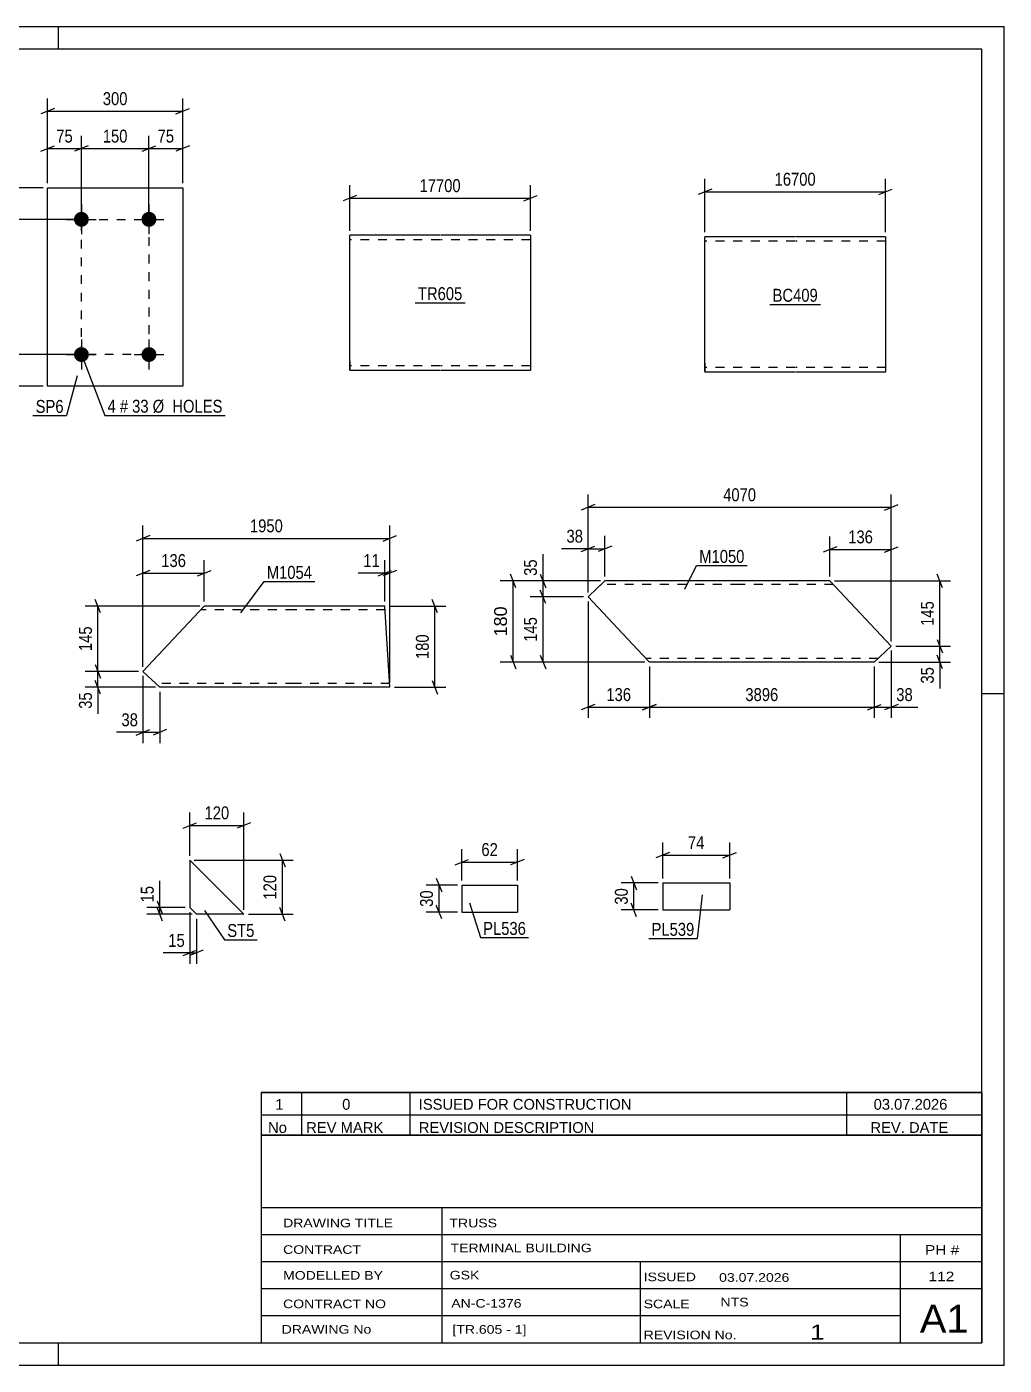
# Model space of a CAD drawing. Header units: millimetres. Extents: x 0 to 420, y 0 to 297.
# Drawn here: x 203 to 420, y 0 to 297 of the extents above; entities that cross this region are included whole.
import ezdxf

# ---------------------------------------------------------------- set-up
doc = ezdxf.new("R2010")
doc.units = ezdxf.units.MM
doc.linetypes.add('DXK_LINE_DOT2', pattern=[3.9198, 1.9599, -1.9599])
doc.styles.add('Arial', font='ARIAL.TTF', dxfattribs={"height": 0.2})
doc.styles.add('Arial Narrow', font='ARIALN.TTF', dxfattribs={"height": 0.2})

# ---------------------------------------------------------------- blocks, each defined once
blk = doc.blocks.new('Unknown-761554479-1135')
at = {"color": 5, "linetype": 'Continuous'}
for p, q in [((420, 297), (0, 297)), ((210, 292), (210, 297)), ((420, 0), (420, 297)), ((415, 292), (5, 292)), ((415, 5), (415, 292)), ((420, 149), (415, 149)), ((5, 5), (415, 5)), ((210, 0), (210, 5)), ((0, 0), (420, 0))]:
    blk.add_line(p, q, dxfattribs=at)
blk = doc.blocks.new('Unknown-761554479-10939')
at = {"color": 7, "linetype": 'Continuous'}
for p, q in [((255, 51.05), (255, 5)), ((255, 51.05), (415, 51.05)), ((415, 51), (415, 5)), ((255, 35), (415, 35)), ((295.14, 35), (295.14, 5)), ((255, 29), (415, 29)), ((397, 5.05), (397, 29.05)), ((255, 23), (415, 23)), ((339.14, 23), (339.14, 5)), ((255, 17), (415, 17)), ((255, 11), (397, 11)), ((255, 5), (415, 5))]:
    blk.add_line(p, q, dxfattribs=at)
at = {"color": 7, "style": 'Arial Narrow'}
for s, height, width, p in [('DRAWING TITLE', 1.9089, 1.425378, (259.88, 30.61)), ('TRUSS ', 1.909, 1.425378, (296.81, 30.59)), ('TERMINAL BUILDING', 1.9089, 1.425378, (297.06, 25.07)), ('CONTRACT', 1.909, 1.425378, (259.88, 24.71)), ('MODELLED BY', 1.9089, 1.425378, (259.88, 18.98)), ('GSK', 1.909, 1.425378, (296.88, 19.04)), ('ISSUED', 1.909, 1.425378, (339.94, 18.64)), ('03.07.2026', 1.909, 1.425378, (356.69, 18.52)), ('CONTRACT NO', 1.9089, 1.425378, (259.88, 12.66)), ('AN-C-1376', 1.909, 1.425378, (297.23, 12.78)), ('SCALE', 1.909, 1.425378, (339.94, 12.65)), ('A1', 6.204, 1.25, (401.24, 7.2)), ('DRAWING No', 1.909, 1.425378, (259.56, 7)), ('[TR.605 - 1]', 1.9089, 1.425378, (297.46, 6.99)), ('1', 3.34, 1.5, (376.91, 5.68)), ('REVISION No.', 1.9089, 1.425378, (339.94, 5.77))]:
    blk.add_text(s, height=height, dxfattribs=dict(at, width=width)).set_placement(p)
at = {"color": 7, "linetype": 'Continuous', "style": 'Arial Narrow'}
for s, height, width, p in [('PH #', 2.1, 1.42538, (402.4, 24.55)), ('112', 2.1, 1.42538, (403.19, 18.65)), ('NTS', 1.909, 1.425378, (357, 13.05))]:
    blk.add_text(s, height=height, dxfattribs=dict(at, width=width)).set_placement(p)
blk = doc.blocks.new('Unknown-761554479-10940')
at = {"color": 7, "linetype": 'Continuous'}
for p, q in [((255, 60.55), (415, 60.55)), ((415, 60.55), (255, 60.55)), ((255, 60.55), (255, 55.55)), ((264, 60.55), (264, 55.55)), ((288, 60.55), (288, 55.55)), ((385, 60.55), (385, 55.55)), ((415, 60.55), (415, 55.55)), ((255, 55.55), (415, 55.55)), ((255, 55.55), (255, 51.05)), ((255, 55.55), (415, 55.55)), ((264, 55.55), (264, 51.05)), ((288, 55.55), (288, 51.05)), ((385, 55.55), (385, 51.05)), ((415, 55.55), (415, 51.05)), ((415, 51.05), (255, 51.05))]:
    blk.add_line(p, q, dxfattribs=at)
at = {"color": 7, "linetype": 'Continuous', "style": 'Arial Narrow'}
for s, height, width, p in [('1', 2.39, 1.196471, (258.16, 56.7)), ('0', 2.39, 1.196471, (273, 56.7)), ('ISSUED FOR CONSTRUCTION', 2.3861, 1.196471, (290, 56.7)), ('03.07.2026', 2.386, 1.196471, (391, 56.7)), ('No', 2.386, 1.2, (256.54, 51.55)), ('REV MARK', 2.386, 1.2, (265, 51.55)), ('REVISION DESCRIPTION', 2.3861, 1.2, (290, 51.55)), ('REV. DATE', 2.386, 1.2, (390.28, 51.55))]:
    blk.add_text(s, height=height, dxfattribs=dict(at, width=width)).set_placement(p)
blk = doc.blocks.new('Part-761554479-8032 - 8031')
at = {"color": 2, "linetype": 'Continuous'}
for p, q in [((329.65, 172.43), (327.59, 170.5)), ((331.35, 174.03), (329.65, 172.43)), ((361.2, 174.03), (331.35, 174.03)), ((381.3, 174.03), (361.3, 174.03)), ((381.3, 174.03), (394.91, 159.56)), ((339.7, 157.63), (327.59, 170.5)), ((341.2, 156.03), (339.7, 157.63)), ((391.15, 156.03), (394.91, 159.56)), ((361.2, 156.03), (341.2, 156.03)), ((391.15, 156.03), (361.3, 156.03))]:
    blk.add_line(p, q, dxfattribs=at)
at = {"color": 7, "linetype": 'DXK_LINE_DOT2'}
for p, q in [((331.35, 174.03), (330.3, 173.05)), ((361.2, 173.23), (330.5, 173.23)), ((382.05, 173.23), (361.3, 173.23)), ((341.09, 156.15), (339.7, 157.63)), ((361.2, 156.83), (340.45, 156.83)), ((392, 156.83), (361.3, 156.83))]:
    blk.add_line(p, q, dxfattribs=at)
blk = doc.blocks.new('Part-761554479-8025 - 8024')
at = {"color": 2, "linetype": 'Continuous'}
for p, q in [((228.77, 153.97), (242.38, 168.44)), ((262.38, 168.44), (242.38, 168.44)), ((282.48, 168.44), (262.48, 168.44)), ((283.58, 150.44), (282.48, 168.44)), ((232.52, 150.44), (228.77, 153.97)), ((262.38, 150.44), (232.52, 150.44)), ((283.58, 150.44), (262.48, 150.44))]:
    blk.add_line(p, q, dxfattribs=at)
at = {"color": 7, "linetype": 'DXK_LINE_DOT2'}
for p, q in [((262.38, 167.64), (241.62, 167.64)), ((282.52, 167.64), (262.48, 167.64)), ((262.38, 151.24), (231.67, 151.24)), ((283.53, 151.24), (262.48, 151.24)), ((283.53, 151.24), (283.53, 151.3))]:
    blk.add_line(p, q, dxfattribs=at)
blk = doc.blocks.new('Part-761554479-8086 - 8085')
at = {"color": 2, "linetype": 'Continuous'}
for p, q in [((373.54, 250.39), (353.54, 250.39)), ((353.54, 222.39), (353.54, 250.39)), ((393.64, 250.39), (373.64, 250.39)), ((393.64, 250.39), (393.64, 220.39)), ((353.54, 222.39), (353.54, 220.39)), ((373.54, 220.39), (353.54, 220.39)), ((393.64, 220.39), (373.64, 220.39))]:
    blk.add_line(p, q, dxfattribs=at)
at = {"color": 7, "linetype": 'DXK_LINE_DOT2'}
for p, q in [((373.54, 249.39), (353.54, 249.39)), ((393.64, 249.39), (373.64, 249.39)), ((353.54, 220.54), (353.54, 222.39)), ((353.54, 221.39), (353.54, 221.47)), ((373.54, 221.39), (353.54, 221.39)), ((393.64, 221.39), (373.64, 221.39)), ((393.64, 221.39), (393.64, 221.47))]:
    blk.add_line(p, q, dxfattribs=at)
blk = doc.blocks.new('Part-761554479-8095 - 8094')
at = {"color": 2, "linetype": 'Continuous'}
for p, q in [((207.6, 217.27), (207.6, 261.27)), ((207.6, 261.27), (237.6, 261.27)), ((237.6, 261.27), (237.6, 217.27)), ((237.6, 217.27), (207.6, 217.27))]:
    blk.add_line(p, q, dxfattribs=at)
blk = doc.blocks.new('Bolt-761554479-8096 - 8094')
at = {"linetype": 'Continuous'}
for points in [[(215.1, 255.92, -1), (215.1, 252.62, -1)], [(230.1, 255.92, -1), (230.1, 252.62, -1)], [(215.1, 225.92, -1), (215.1, 222.62, -1)], [(230.1, 225.92, -1), (230.1, 222.62, -1)]]:
    blk.add_hatch(color=1, dxfattribs=at).paths.add_polyline_path(points)
at = {"color": 1, "linetype": 'Continuous'}
for p, q in [((215.1, 257.57), (215.1, 250.97)), ((230.1, 257.57), (230.1, 250.97)), ((211.8, 254.27), (218.4, 254.27)), ((226.8, 254.27), (233.4, 254.27)), ((215.1, 227.57), (215.1, 220.97)), ((230.1, 227.57), (230.1, 220.97)), ((211.8, 224.27), (218.4, 224.27)), ((226.8, 224.27), (233.4, 224.27))]:
    blk.add_line(p, q, dxfattribs=at)
blk = doc.blocks.new('Part-761554479-8111 - 8110')
at = {"color": 2, "linetype": 'Continuous'}
for p, q in [((239.17, 112.06), (239.17, 101.56)), ((251.17, 100.06), (239.17, 112.06)), ((240.67, 100.06), (239.17, 101.56)), ((251.17, 100.06), (240.67, 100.06))]:
    blk.add_line(p, q, dxfattribs=at)
blk = doc.blocks.new('Part-761554479-8141 - 8140')
at = {"color": 2, "linetype": 'Continuous'}
for p, q in [((344.16, 107.02), (344.16, 101.02)), ((344.16, 107.02), (359.04, 107.02)), ((359.04, 107.02), (359.04, 101.02)), ((344.16, 101.02), (359.04, 101.02))]:
    blk.add_line(p, q, dxfattribs=at)
blk = doc.blocks.new('Part-761554479-8149 - 8148')
at = {"color": 2, "linetype": 'Continuous'}
for p, q in [((299.58, 106.55), (299.58, 100.55)), ((299.58, 106.55), (311.9, 106.55)), ((311.9, 106.55), (311.9, 100.55)), ((299.58, 100.55), (311.9, 100.55))]:
    blk.add_line(p, q, dxfattribs=at)
blk = doc.blocks.new('Part-761554479-8165 - 8164')
at = {"color": 2, "linetype": 'Continuous'}
for p, q in [((294.7, 250.75), (274.7, 250.75)), ((274.7, 222.75), (274.7, 250.75)), ((314.8, 250.75), (294.8, 250.75)), ((314.8, 250.75), (314.8, 220.75)), ((274.7, 222.75), (274.7, 220.75)), ((294.7, 220.75), (274.7, 220.75)), ((314.8, 220.75), (294.8, 220.75))]:
    blk.add_line(p, q, dxfattribs=at)
at = {"color": 7, "linetype": 'DXK_LINE_DOT2'}
for p, q in [((294.7, 249.75), (274.7, 249.75)), ((314.8, 249.75), (294.8, 249.75)), ((274.7, 220.9), (274.7, 222.75)), ((274.7, 221.75), (274.7, 221.83)), ((294.7, 221.75), (274.7, 221.75)), ((314.8, 221.75), (294.8, 221.75)), ((314.8, 221.75), (314.8, 221.83))]:
    blk.add_line(p, q, dxfattribs=at)
blk = doc.blocks.new('Rectangle-761554479-9577 - 8094')
at = {"color": 1, "linetype": 'DXK_LINE_DOT2'}
blk.add_lwpolyline([(215.1, 254.27), (230.1, 254.27), (230.1, 224.27), (215.1, 224.27), (215.1, 254.27)], close=True, dxfattribs=at)
blk = doc.blocks.new('StraightDimension-761554479-8301 - 8031')
at = {"color": 7, "linetype": 'Continuous'}
for p, q in [((326.09, 180.58), (329.09, 181.78)), ((327.59, 171.5), (327.59, 184.03)), ((327.59, 181.18), (331.35, 181.18)), ((332.85, 181.78), (329.85, 180.58)), ((331.35, 175.03), (331.35, 184.03))]:
    blk.add_line(p, q, dxfattribs=at)
at = {"color": 0}
blk.add_wipeout([(327.07, 181.93), (327.07, 186.13), (322.21, 186.13), (322.21, 181.93)], dxfattribs=at)
at = {"color": 7, "linetype": 'Continuous'}
blk.add_line((327.59, 181.18), (321.69, 181.18), dxfattribs=at)
blk.add_line((327.59, 181.18), (321.69, 181.18), dxfattribs=at)
at = {"color": 3, "style": 'Arial Narrow'}
blk.add_text('38', height=2.863, dxfattribs=at).set_placement((322.81, 182.53))
blk = doc.blocks.new('StraightDimension-761554479-8313 - 8031')
at = {"color": 7, "linetype": 'Continuous'}
for p, q in [((406.3, 172.53), (405.1, 175.53)), ((382.3, 174.03), (408.1, 174.03)), ((405.7, 159.56), (405.7, 174.03)), ((405.1, 161.06), (406.3, 158.06)), ((395.91, 159.56), (408.1, 159.56))]:
    blk.add_line(p, q, dxfattribs=at)
at = {"color": 0}
blk.add_wipeout([(404.95, 170.14), (400.75, 170.14), (400.75, 163.46), (404.95, 163.46)], dxfattribs=at)
at = {"color": 3, "style": 'Arial Narrow'}
blk.add_text('145', height=2.863, rotation=90.0002, dxfattribs=at).set_placement((404.35, 164.06))
blk = doc.blocks.new('StraightDimension-761554479-8305 - 8031')
at = {"color": 7, "linetype": 'Continuous'}
for p, q in [((316.99, 175.53), (318.19, 172.53)), ((330.35, 174.03), (314.74, 174.03)), ((317.59, 170.5), (317.59, 174.03)), ((326.59, 170.5), (314.74, 170.5)), ((318.19, 169), (316.99, 172))]:
    blk.add_line(p, q, dxfattribs=at)
at = {"color": 0}
blk.add_wipeout([(316.84, 179.41), (312.64, 179.41), (312.64, 174.56), (316.84, 174.56)], dxfattribs=at)
at = {"color": 7, "linetype": 'Continuous'}
blk.add_line((317.59, 174.03), (317.59, 179.94), dxfattribs=at)
blk.add_line((317.59, 174.03), (317.59, 179.94), dxfattribs=at)
at = {"color": 3, "style": 'Arial Narrow'}
blk.add_text('35', height=2.863, rotation=90.0002, dxfattribs=at).set_placement((316.24, 175.16))
blk = doc.blocks.new('StraightDimension-761554479-8297 - 8031')
at = {"color": 7, "linetype": 'Continuous'}
for p, q in [((382.8, 181.62), (379.8, 180.42)), ((381.3, 175.03), (381.3, 183.87)), ((393.41, 180.42), (396.41, 181.62)), ((394.91, 160.56), (394.91, 183.87)), ((381.3, 181.02), (394.91, 181.02))]:
    blk.add_line(p, q, dxfattribs=at)
at = {"color": 0}
blk.add_wipeout([(391.45, 181.77), (391.45, 185.97), (384.76, 185.97), (384.76, 181.77)], dxfattribs=at)
at = {"color": 3, "style": 'Arial Narrow'}
blk.add_text('136', height=2.863, dxfattribs=at).set_placement((385.36, 182.37))
blk = doc.blocks.new('StraightDimension-761554479-8314 - 8031')
at = {"color": 7, "linetype": 'Continuous'}
for p, q in [((405.1, 161.06), (406.3, 158.06)), ((395.91, 159.56), (408.1, 159.56)), ((406.3, 154.53), (405.1, 157.53)), ((405.7, 156.03), (405.7, 159.56)), ((392.15, 156.03), (408.1, 156.03))]:
    blk.add_line(p, q, dxfattribs=at)
at = {"color": 0}
blk.add_wipeout([(404.95, 155.51), (400.75, 155.51), (400.75, 150.65), (404.95, 150.65)], dxfattribs=at)
at = {"color": 7, "linetype": 'Continuous'}
blk.add_line((405.7, 156.03), (405.7, 150.13), dxfattribs=at)
blk.add_line((405.7, 156.03), (405.7, 150.13), dxfattribs=at)
at = {"color": 3, "style": 'Arial Narrow'}
blk.add_text('35', height=2.863, rotation=90.0002, dxfattribs=at).set_placement((404.35, 151.25))
blk = doc.blocks.new('StraightDimension-761554479-8306 - 8031')
at = {"color": 7, "linetype": 'Continuous'}
for p, q in [((326.59, 170.5), (314.74, 170.5)), ((318.19, 169), (316.99, 172)), ((317.59, 156.03), (317.59, 170.5)), ((316.99, 157.53), (318.19, 154.53)), ((340.2, 156.03), (314.74, 156.03))]:
    blk.add_line(p, q, dxfattribs=at)
at = {"color": 0}
blk.add_wipeout([(316.84, 166.61), (312.64, 166.61), (312.64, 159.92), (316.84, 159.92)], dxfattribs=at)
at = {"color": 3, "style": 'Arial Narrow'}
blk.add_text('145', height=2.863, rotation=90.0002, dxfattribs=at).set_placement((316.24, 160.52))
blk = doc.blocks.new('StraightDimension-761554479-8321 - 8031')
at = {"color": 7, "linetype": 'Continuous'}
for p, q in [((327.59, 171.5), (327.59, 193.22)), ((394.91, 160.56), (394.91, 193.22)), ((329.09, 190.97), (326.09, 189.77)), ((327.59, 190.37), (394.91, 190.37)), ((393.41, 189.77), (396.41, 190.97))]:
    blk.add_line(p, q, dxfattribs=at)
at = {"color": 0}
blk.add_wipeout([(365.51, 191.12), (365.51, 195.32), (356.99, 195.32), (356.99, 191.12)], dxfattribs=at)
at = {"color": 3, "style": 'Arial Narrow'}
blk.add_text('4070', height=2.863, dxfattribs=at).set_placement((357.59, 191.72))
blk = doc.blocks.new('StraightDimension-761554479-10073 - 8031')
at = {"color": 7, "linetype": 'Continuous'}
for p, q in [((394.91, 158.56), (394.91, 143.63)), ((391.15, 155.03), (391.15, 143.63)), ((389.65, 145.43), (392.65, 146.63)), ((391.15, 146.03), (394.91, 146.03)), ((396.41, 146.63), (393.41, 145.43))]:
    blk.add_line(p, q, dxfattribs=at)
at = {"color": 0}
blk.add_wipeout([(400.29, 146.78), (400.29, 150.98), (395.43, 150.98), (395.43, 146.78)], dxfattribs=at)
at = {"color": 7, "linetype": 'Continuous'}
blk.add_line((394.91, 146.03), (400.81, 146.03), dxfattribs=at)
blk.add_line((394.91, 146.03), (400.81, 146.03), dxfattribs=at)
at = {"color": 3, "style": 'Arial Narrow'}
blk.add_text('38', height=2.863, dxfattribs=at).set_placement((396.03, 147.38))
blk = doc.blocks.new('StraightDimension-761554479-10074 - 8031')
at = {"color": 7, "linetype": 'Continuous'}
for p, q in [((341.2, 155.03), (341.2, 143.63)), ((391.15, 155.03), (391.15, 143.63)), ((342.7, 146.63), (339.7, 145.43)), ((341.2, 146.03), (391.15, 146.03)), ((389.65, 145.43), (392.65, 146.63))]:
    blk.add_line(p, q, dxfattribs=at)
at = {"color": 0}
blk.add_wipeout([(370.43, 146.78), (370.43, 150.98), (361.92, 150.98), (361.92, 146.78)], dxfattribs=at)
at = {"color": 3, "style": 'Arial Narrow'}
blk.add_text('3896', height=2.863, dxfattribs=at).set_placement((362.52, 147.38))
blk = doc.blocks.new('StraightDimension-761554479-10075 - 8031')
at = {"color": 7, "linetype": 'Continuous'}
for p, q in [((327.59, 169.5), (327.59, 143.63)), ((341.2, 155.03), (341.2, 143.63)), ((329.09, 146.63), (326.09, 145.43)), ((327.59, 146.03), (341.2, 146.03)), ((339.7, 145.43), (342.7, 146.63))]:
    blk.add_line(p, q, dxfattribs=at)
at = {"color": 0}
blk.add_wipeout([(337.74, 146.78), (337.74, 150.98), (331.06, 150.98), (331.06, 146.78)], dxfattribs=at)
at = {"color": 3, "style": 'Arial Narrow'}
blk.add_text('136', height=2.863, dxfattribs=at).set_placement((331.66, 147.38))
blk = doc.blocks.new('StraightDimension-761554479-10146 - 8031')
at = {"color": 7, "linetype": 'Continuous'}
for p, q in [((311.54, 172.53), (310.34, 175.53)), ((330.35, 174.03), (308.09, 174.03)), ((310.94, 156.03), (310.94, 174.03)), ((310.34, 157.53), (311.54, 154.53)), ((340.2, 156.03), (308.09, 156.03))]:
    blk.add_line(p, q, dxfattribs=at)
at = {"color": 0}
blk.add_wipeout([(310.19, 168.97), (305.99, 168.97), (305.99, 161.1), (310.19, 161.1)], dxfattribs=at)
at = {"color": 3, "style": 'Arial'}
blk.add_text('180', height=2.865, rotation=90.0002, dxfattribs=at).set_placement((309.59, 161.7))
blk = doc.blocks.new('StraightDimension-761554479-8267 - 8024')
at = {"color": 7, "linetype": 'Continuous'}
for p, q in [((228.77, 152.97), (228.77, 138.04)), ((232.52, 149.44), (232.52, 138.04)), ((227.27, 139.84), (230.27, 141.04)), ((228.77, 140.44), (232.52, 140.44)), ((234.02, 141.04), (231.02, 139.84))]:
    blk.add_line(p, q, dxfattribs=at)
at = {"color": 0}
blk.add_wipeout([(228.24, 141.19), (228.24, 145.39), (223.39, 145.39), (223.39, 141.19)], dxfattribs=at)
at = {"color": 7, "linetype": 'Continuous'}
blk.add_line((228.77, 140.44), (222.86, 140.44), dxfattribs=at)
blk.add_line((228.77, 140.44), (222.86, 140.44), dxfattribs=at)
at = {"color": 3, "style": 'Arial Narrow'}
blk.add_text('38', height=2.863, dxfattribs=at).set_placement((223.99, 141.79))
blk = doc.blocks.new('StraightDimension-761554479-8259 - 8024')
at = {"color": 7, "linetype": 'Continuous'}
for p, q in [((282.48, 169.44), (282.48, 178.62)), ((283.58, 151.44), (283.58, 178.62)), ((280.98, 175.17), (283.98, 176.37)), ((285.08, 176.37), (282.08, 175.17)), ((282.48, 175.77), (283.58, 175.77))]:
    blk.add_line(p, q, dxfattribs=at)
at = {"color": 0}
blk.add_wipeout([(281.95, 176.52), (281.95, 180.72), (277.09, 180.72), (277.09, 176.52)], dxfattribs=at)
at = {"color": 7, "linetype": 'Continuous'}
blk.add_line((282.48, 175.77), (276.57, 175.77), dxfattribs=at)
blk.add_line((282.48, 175.77), (276.57, 175.77), dxfattribs=at)
at = {"color": 3, "style": 'Arial Narrow'}
blk.add_text('11', height=2.863, dxfattribs=at).set_placement((277.69, 177.12))
blk = doc.blocks.new('StraightDimension-761554479-8279 - 8024')
at = {"color": 7, "linetype": 'Continuous'}
for p, q in [((294.18, 166.94), (292.98, 169.94)), ((283.48, 168.44), (295.98, 168.44)), ((293.58, 150.44), (293.58, 168.44)), ((292.98, 151.94), (294.18, 148.94)), ((284.58, 150.44), (295.98, 150.44))]:
    blk.add_line(p, q, dxfattribs=at)
at = {"color": 0}
blk.add_wipeout([(292.83, 162.78), (288.63, 162.78), (288.63, 156.1), (292.83, 156.1)], dxfattribs=at)
at = {"color": 3, "style": 'Arial Narrow'}
blk.add_text('180', height=2.863, rotation=90.0002, dxfattribs=at).set_placement((292.23, 156.7))
blk = doc.blocks.new('StraightDimension-761554479-8271 - 8024')
at = {"color": 7, "linetype": 'Continuous'}
for p, q in [((219.37, 166.94), (218.17, 169.94)), ((241.38, 168.44), (215.92, 168.44)), ((218.77, 153.97), (218.77, 168.44)), ((218.17, 155.47), (219.37, 152.47)), ((227.77, 153.97), (215.92, 153.97))]:
    blk.add_line(p, q, dxfattribs=at)
at = {"color": 0}
blk.add_wipeout([(218.02, 164.54), (213.82, 164.54), (213.82, 157.86), (218.02, 157.86)], dxfattribs=at)
at = {"color": 3, "style": 'Arial Narrow'}
blk.add_text('145', height=2.863, rotation=90.0002, dxfattribs=at).set_placement((217.42, 158.46))
blk = doc.blocks.new('StraightDimension-761554479-8263 - 8024')
at = {"color": 7, "linetype": 'Continuous'}
for p, q in [((228.77, 154.97), (228.77, 178.62)), ((242.38, 169.44), (242.38, 178.62)), ((230.27, 176.37), (227.27, 175.17)), ((228.77, 175.77), (242.38, 175.77)), ((240.88, 175.17), (243.88, 176.37))]:
    blk.add_line(p, q, dxfattribs=at)
at = {"color": 0}
blk.add_wipeout([(238.91, 176.52), (238.91, 180.72), (232.23, 180.72), (232.23, 176.52)], dxfattribs=at)
at = {"color": 3, "style": 'Arial Narrow'}
blk.add_text('136', height=2.863, dxfattribs=at).set_placement((232.83, 177.12))
blk = doc.blocks.new('StraightDimension-761554479-8272 - 8024')
at = {"color": 7, "linetype": 'Continuous'}
for p, q in [((218.17, 155.47), (219.37, 152.47)), ((227.77, 153.97), (215.92, 153.97)), ((219.37, 148.94), (218.17, 151.94)), ((218.77, 150.44), (218.77, 153.97)), ((231.52, 150.44), (215.92, 150.44))]:
    blk.add_line(p, q, dxfattribs=at)
at = {"color": 0}
blk.add_wipeout([(218.02, 149.91), (213.82, 149.91), (213.82, 145.06), (218.02, 145.06)], dxfattribs=at)
at = {"color": 7, "linetype": 'Continuous'}
blk.add_line((218.77, 150.44), (218.77, 144.53), dxfattribs=at)
blk.add_line((218.77, 150.44), (218.77, 144.53), dxfattribs=at)
at = {"color": 3, "style": 'Arial Narrow'}
blk.add_text('35', height=2.863, rotation=90.0002, dxfattribs=at).set_placement((217.42, 145.66))
blk = doc.blocks.new('StraightDimension-761554479-8285 - 8024')
at = {"color": 7, "linetype": 'Continuous'}
for p, q in [((228.77, 154.97), (228.77, 186.33)), ((283.58, 151.44), (283.58, 186.33)), ((230.27, 184.08), (227.27, 182.88)), ((228.77, 183.48), (283.58, 183.48)), ((282.08, 182.88), (285.08, 184.08))]:
    blk.add_line(p, q, dxfattribs=at)
at = {"color": 0}
blk.add_wipeout([(260.43, 184.23), (260.43, 188.43), (251.92, 188.43), (251.92, 184.23)], dxfattribs=at)
at = {"color": 3, "style": 'Arial Narrow'}
blk.add_text('1950', height=2.863, dxfattribs=at).set_placement((252.52, 184.83))
blk = doc.blocks.new('StraightDimension-761554479-8381 - 8085')
at = {"color": 7, "linetype": 'Continuous'}
for p, q in [((353.54, 251.39), (353.54, 263.24)), ((393.64, 251.39), (393.64, 263.24)), ((355.04, 260.99), (352.04, 259.79)), ((353.54, 260.39), (393.64, 260.39)), ((392.14, 259.79), (395.14, 260.99))]:
    blk.add_line(p, q, dxfattribs=at)
at = {"color": 0}
blk.add_wipeout([(378.76, 261.14), (378.76, 265.34), (368.41, 265.34), (368.41, 261.14)], dxfattribs=at)
at = {"color": 3, "style": 'Arial Narrow'}
blk.add_text('16700', height=2.863, dxfattribs=at).set_placement((369.01, 261.74))
blk = doc.blocks.new('StraightDimension-761554479-8386 - 8094')
at = {"color": 7, "linetype": 'Continuous'}
for p, q in [((199.71, 252.77), (198.51, 255.77)), ((214.1, 254.27), (196.26, 254.27)), ((199.11, 224.27), (199.11, 254.27)), ((198.51, 225.77), (199.71, 222.77)), ((214.1, 224.27), (196.26, 224.27))]:
    blk.add_line(p, q, dxfattribs=at)
at = {"color": 0}
blk.add_wipeout([(198.36, 242.61), (194.16, 242.61), (194.16, 235.92), (198.36, 235.92)], dxfattribs=at)
at = {"color": 3, "style": 'Arial Narrow'}
blk.add_text('300', height=2.863, rotation=90.0002, dxfattribs=at).set_placement((197.76, 236.52))
blk = doc.blocks.new('StraightDimension-761554479-8402 - 8094')
at = {"color": 7, "linetype": 'Continuous'}
for p, q in [((216.6, 270.56), (213.6, 269.36)), ((215.1, 255.27), (215.1, 272.81)), ((228.6, 269.36), (231.6, 270.56)), ((230.1, 255.27), (230.1, 272.81)), ((215.1, 269.96), (230.1, 269.96))]:
    blk.add_line(p, q, dxfattribs=at)
at = {"color": 0}
blk.add_wipeout([(225.94, 270.71), (225.94, 274.91), (219.25, 274.91), (219.25, 270.71)], dxfattribs=at)
at = {"color": 3, "style": 'Arial Narrow'}
blk.add_text('150', height=2.863, dxfattribs=at).set_placement((219.85, 271.31))
blk = doc.blocks.new('StraightDimension-761554479-8387 - 8094')
at = {"color": 7, "linetype": 'Continuous'}
for p, q in [((198.51, 225.77), (199.71, 222.77)), ((214.1, 224.27), (196.26, 224.27)), ((199.11, 217.27), (199.11, 224.27)), ((206.6, 217.27), (196.26, 217.27)), ((199.71, 215.77), (198.51, 218.77))]:
    blk.add_line(p, q, dxfattribs=at)
at = {"color": 0}
blk.add_wipeout([(198.36, 223.19), (194.16, 223.19), (194.16, 218.34), (198.36, 218.34)], dxfattribs=at)
at = {"color": 3, "style": 'Arial Narrow'}
blk.add_text('70', height=2.863, rotation=90.0002, dxfattribs=at).set_placement((197.76, 218.94))
blk = doc.blocks.new('StraightDimension-761554479-8385 - 8094')
at = {"color": 7, "linetype": 'Continuous'}
for p, q in [((198.51, 262.77), (199.71, 259.77)), ((206.6, 261.27), (196.26, 261.27)), ((199.11, 254.27), (199.11, 261.27)), ((199.71, 252.77), (198.51, 255.77)), ((214.1, 254.27), (196.26, 254.27))]:
    blk.add_line(p, q, dxfattribs=at)
at = {"color": 0}
blk.add_wipeout([(198.36, 260.19), (194.16, 260.19), (194.16, 255.34), (198.36, 255.34)], dxfattribs=at)
at = {"color": 3, "style": 'Arial Narrow'}
blk.add_text('70', height=2.863, rotation=90.0002, dxfattribs=at).set_placement((197.76, 255.94))
blk = doc.blocks.new('StraightDimension-761554479-8397 - 8094')
at = {"color": 7, "linetype": 'Continuous'}
for p, q in [((191.28, 259.77), (190.08, 262.77)), ((206.6, 261.27), (187.83, 261.27)), ((190.68, 217.27), (190.68, 261.27)), ((206.6, 217.27), (187.83, 217.27)), ((190.08, 218.77), (191.28, 215.77))]:
    blk.add_line(p, q, dxfattribs=at)
at = {"color": 0}
blk.add_wipeout([(189.93, 242.61), (185.73, 242.61), (185.73, 235.92), (189.93, 235.92)], dxfattribs=at)
at = {"color": 3, "style": 'Arial Narrow'}
blk.add_text('440', height=2.863, rotation=90.0002, dxfattribs=at).set_placement((189.33, 236.52))
blk = doc.blocks.new('StraightDimension-761554479-8401 - 8094')
at = {"color": 7, "linetype": 'Continuous'}
for p, q in [((228.6, 269.36), (231.6, 270.56)), ((230.1, 255.27), (230.1, 272.81)), ((239.1, 270.56), (236.1, 269.36)), ((237.6, 262.27), (237.6, 272.81)), ((230.1, 269.96), (237.6, 269.96))]:
    blk.add_line(p, q, dxfattribs=at)
at = {"color": 0}
blk.add_wipeout([(236.27, 270.71), (236.27, 274.91), (231.42, 274.91), (231.42, 270.71)], dxfattribs=at)
at = {"color": 3, "style": 'Arial Narrow'}
blk.add_text('75', height=2.863, dxfattribs=at).set_placement((232.02, 271.31))
blk = doc.blocks.new('StraightDimension-761554479-8403 - 8094')
at = {"color": 7, "linetype": 'Continuous'}
for p, q in [((206.1, 269.36), (209.1, 270.56)), ((207.6, 262.27), (207.6, 272.81)), ((216.6, 270.56), (213.6, 269.36)), ((215.1, 255.27), (215.1, 272.81)), ((207.6, 269.96), (215.1, 269.96))]:
    blk.add_line(p, q, dxfattribs=at)
at = {"color": 0}
blk.add_wipeout([(213.77, 270.71), (213.77, 274.91), (208.92, 274.91), (208.92, 270.71)], dxfattribs=at)
at = {"color": 3, "style": 'Arial Narrow'}
blk.add_text('75', height=2.863, dxfattribs=at).set_placement((209.52, 271.31))
blk = doc.blocks.new('StraightDimension-761554479-8413 - 8094')
at = {"color": 7, "linetype": 'Continuous'}
for p, q in [((207.6, 262.27), (207.6, 281.12)), ((237.6, 262.27), (237.6, 281.12)), ((209.1, 278.87), (206.1, 277.67)), ((207.6, 278.27), (237.6, 278.27)), ((236.1, 277.67), (239.1, 278.87))]:
    blk.add_line(p, q, dxfattribs=at)
at = {"color": 0}
blk.add_wipeout([(225.94, 279.02), (225.94, 283.22), (219.25, 283.22), (219.25, 279.02)], dxfattribs=at)
at = {"color": 3, "style": 'Arial Narrow'}
blk.add_text('300', height=2.863, dxfattribs=at).set_placement((219.85, 279.62))
blk = doc.blocks.new('StraightDimension-761554479-8469 - 8110')
at = {"color": 7, "linetype": 'Continuous'}
for p, q in [((238.17, 101.56), (229.65, 101.56)), ((231.9, 103.06), (233.1, 100.06)), ((233.1, 98.56), (231.9, 101.56)), ((232.5, 100.06), (232.5, 101.56)), ((239.67, 100.06), (229.65, 100.06))]:
    blk.add_line(p, q, dxfattribs=at)
at = {"color": 0}
blk.add_wipeout([(231.75, 106.95), (227.55, 106.95), (227.55, 102.09), (231.75, 102.09)], dxfattribs=at)
at = {"color": 7, "linetype": 'Continuous'}
blk.add_line((232.5, 101.56), (232.5, 107.47), dxfattribs=at)
blk.add_line((232.5, 101.56), (232.5, 107.47), dxfattribs=at)
at = {"color": 3, "style": 'Arial Narrow'}
blk.add_text('15', height=2.863, rotation=90.0002, dxfattribs=at).set_placement((231.15, 102.69))
blk = doc.blocks.new('StraightDimension-761554479-8461 - 8110')
at = {"color": 7, "linetype": 'Continuous'}
for p, q in [((239.17, 100.56), (239.17, 89.09)), ((240.67, 99.06), (240.67, 89.09)), ((237.67, 90.89), (240.67, 92.09)), ((242.17, 92.09), (239.17, 90.89)), ((239.17, 91.49), (240.67, 91.49))]:
    blk.add_line(p, q, dxfattribs=at)
at = {"color": 0}
blk.add_wipeout([(238.65, 92.24), (238.65, 96.44), (233.79, 96.44), (233.79, 92.24)], dxfattribs=at)
at = {"color": 7, "linetype": 'Continuous'}
blk.add_line((239.17, 91.49), (233.27, 91.49), dxfattribs=at)
blk.add_line((239.17, 91.49), (233.27, 91.49), dxfattribs=at)
at = {"color": 3, "style": 'Arial Narrow'}
blk.add_text('15', height=2.863, dxfattribs=at).set_placement((234.39, 92.84))
blk = doc.blocks.new('StraightDimension-761554479-8473 - 8110')
at = {"color": 7, "linetype": 'Continuous'}
for p, q in [((259.13, 113.56), (260.33, 110.56)), ((240.17, 112.06), (262.13, 112.06)), ((259.73, 100.06), (259.73, 112.06)), ((260.33, 98.56), (259.13, 101.56)), ((252.17, 100.06), (262.13, 100.06))]:
    blk.add_line(p, q, dxfattribs=at)
at = {"color": 0}
blk.add_wipeout([(258.98, 109.41), (254.78, 109.41), (254.78, 102.72), (258.98, 102.72)], dxfattribs=at)
at = {"color": 3, "style": 'Arial Narrow'}
blk.add_text('120', height=2.863, rotation=90.0002, dxfattribs=at).set_placement((258.38, 103.32))
blk = doc.blocks.new('StraightDimension-761554479-8465 - 8110')
at = {"color": 7, "linetype": 'Continuous'}
for p, q in [((239.17, 113.06), (239.17, 122.64)), ((251.17, 101.06), (251.17, 122.64)), ((237.67, 119.19), (240.67, 120.39)), ((239.17, 119.79), (251.17, 119.79)), ((252.67, 120.39), (249.67, 119.19))]:
    blk.add_line(p, q, dxfattribs=at)
at = {"color": 0}
blk.add_wipeout([(248.51, 120.54), (248.51, 124.74), (241.83, 124.74), (241.83, 120.54)], dxfattribs=at)
at = {"color": 3, "style": 'Arial Narrow'}
blk.add_text('120', height=2.863, dxfattribs=at).set_placement((242.43, 121.14))
blk = doc.blocks.new('StraightDimension-761554479-8477 - 8140')
at = {"color": 7, "linetype": 'Continuous'}
for p, q in [((343.16, 107.02), (334.91, 107.02)), ((337.16, 108.52), (338.36, 105.52)), ((337.76, 101.02), (337.76, 107.02)), ((343.16, 101.02), (334.91, 101.02)), ((338.36, 99.52), (337.16, 102.52))]:
    blk.add_line(p, q, dxfattribs=at)
at = {"color": 0}
blk.add_wipeout([(337.01, 106.45), (332.81, 106.45), (332.81, 101.6), (337.01, 101.6)], dxfattribs=at)
at = {"color": 3, "style": 'Arial Narrow'}
blk.add_text('30', height=2.863, rotation=90.0002, dxfattribs=at).set_placement((336.41, 102.2))
blk = doc.blocks.new('StraightDimension-761554479-8481 - 8140')
at = {"color": 7, "linetype": 'Continuous'}
for p, q in [((344.16, 108.02), (344.16, 116.02)), ((359.04, 108.02), (359.04, 116.02)), ((345.66, 113.77), (342.66, 112.57)), ((344.16, 113.17), (359.04, 113.17)), ((357.54, 112.57), (360.54, 113.77))]:
    blk.add_line(p, q, dxfattribs=at)
at = {"color": 0}
blk.add_wipeout([(354.03, 113.92), (354.03, 118.12), (349.17, 118.12), (349.17, 113.92)], dxfattribs=at)
at = {"color": 3, "style": 'Arial Narrow'}
blk.add_text('74', height=2.863, dxfattribs=at).set_placement((349.77, 114.52))
blk = doc.blocks.new('StraightDimension-761554479-8489 - 8148')
at = {"color": 7, "linetype": 'Continuous'}
for p, q in [((299.58, 107.55), (299.58, 114.49)), ((311.9, 107.55), (311.9, 114.49)), ((298.08, 111.04), (301.08, 112.24)), ((299.58, 111.64), (311.9, 111.64)), ((313.4, 112.24), (310.4, 111.04))]:
    blk.add_line(p, q, dxfattribs=at)
at = {"color": 0}
blk.add_wipeout([(308.17, 112.39), (308.17, 116.59), (303.31, 116.59), (303.31, 112.39)], dxfattribs=at)
at = {"color": 3, "style": 'Arial Narrow'}
blk.add_text('62', height=2.863, dxfattribs=at).set_placement((303.91, 112.99))
blk = doc.blocks.new('StraightDimension-761554479-8485 - 8148')
at = {"color": 7, "linetype": 'Continuous'}
for p, q in [((293.9, 108.05), (295.1, 105.05)), ((298.58, 106.55), (291.65, 106.55)), ((294.5, 100.55), (294.5, 106.55)), ((295.1, 99.05), (293.9, 102.05)), ((298.58, 100.55), (291.65, 100.55))]:
    blk.add_line(p, q, dxfattribs=at)
at = {"color": 0}
blk.add_wipeout([(293.75, 105.98), (289.55, 105.98), (289.55, 101.12), (293.75, 101.12)], dxfattribs=at)
at = {"color": 3, "style": 'Arial Narrow'}
blk.add_text('30', height=2.863, rotation=90.0002, dxfattribs=at).set_placement((293.15, 101.72))
blk = doc.blocks.new('StraightDimension-761554479-8493 - 8164')
at = {"color": 7, "linetype": 'Continuous'}
for p, q in [((274.7, 251.75), (274.7, 261.82)), ((314.8, 251.75), (314.8, 261.82)), ((276.2, 259.57), (273.2, 258.37)), ((274.7, 258.97), (314.8, 258.97)), ((313.3, 258.37), (316.3, 259.57))]:
    blk.add_line(p, q, dxfattribs=at)
at = {"color": 0}
blk.add_wipeout([(299.92, 259.72), (299.92, 263.92), (289.58, 263.92), (289.58, 259.72)], dxfattribs=at)
at = {"color": 3, "style": 'Arial Narrow'}
blk.add_text('17700', height=2.863, dxfattribs=at).set_placement((290.18, 260.32))
blk = doc.blocks.new('Mark-761554479-8508 - 8031')
at = {"color": 0}
blk.add_wipeout([(362.34, 178.04), (362.34, 181.04), (352.28, 181.04), (352.28, 178.04)], dxfattribs=at)
blk.add_wipeout([(362.34, 178.04), (362.34, 181.04), (352.28, 181.04), (352.28, 178.04)], dxfattribs=at)
at = {"color": 30, "linetype": 'Continuous'}
for p, q in [((349.11, 172.22), (351.68, 177.44)), ((351.68, 177.44), (362.94, 177.44))]:
    blk.add_line(p, q, dxfattribs=at)
at = {"color": 3, "style": 'Arial Narrow'}
blk.add_text('M1050', height=2.863, dxfattribs=at).set_placement((352.28, 178.04))
blk = doc.blocks.new('Mark-761554479-8505 - 8024')
at = {"color": 0}
blk.add_wipeout([(266.31, 174.5), (266.31, 177.5), (256.26, 177.5), (256.26, 174.5)], dxfattribs=at)
blk.add_wipeout([(266.31, 174.5), (266.31, 177.5), (256.26, 177.5), (256.26, 174.5)], dxfattribs=at)
at = {"color": 30, "linetype": 'Continuous'}
for p, q in [((250.51, 166.93), (255.66, 173.9)), ((255.66, 173.9), (266.91, 173.9))]:
    blk.add_line(p, q, dxfattribs=at)
at = {"color": 3, "style": 'Arial Narrow'}
blk.add_text('M1054', height=2.863, dxfattribs=at).set_placement((256.26, 174.5))
blk = doc.blocks.new('Mark-761554479-8521 - 8085')
at = {"color": 0}
blk.add_wipeout([(378.61, 235.99), (378.61, 238.99), (368.56, 238.99), (368.56, 235.99)], dxfattribs=at)
blk.add_wipeout([(378.61, 235.99), (378.61, 238.99), (368.56, 238.99), (368.56, 235.99)], dxfattribs=at)
at = {"color": 30, "linetype": 'Continuous'}
blk.add_line((367.96, 235.39), (379.21, 235.39), dxfattribs=at)
at = {"color": 3, "style": 'Arial Narrow'}
blk.add_text('BC409', height=2.863, dxfattribs=at).set_placement((368.56, 235.99))
blk = doc.blocks.new('Mark-761554479-8524 - 8094')
at = {"color": 0}
blk.add_wipeout([(211.16, 211.32), (211.16, 214.32), (204.94, 214.32), (204.94, 211.32)], dxfattribs=at)
blk.add_wipeout([(211.16, 211.32), (211.16, 214.32), (204.94, 214.32), (204.94, 211.32)], dxfattribs=at)
at = {"color": 30, "linetype": 'Continuous'}
for p in [(214.15, 219.57), (204.34, 210.72)]:
    blk.add_line(p, (211.76, 210.72), dxfattribs=at)
at = {"color": 3, "style": 'Arial Narrow'}
blk.add_text('SP6', height=2.863, dxfattribs=at).set_placement((204.94, 211.32))
blk = doc.blocks.new('Mark-761554479-8527 - 8094')
at = {"color": 0}
blk.add_wipeout([(222.73, 211.37), (222.73, 214.37), (220.91, 214.37), (220.91, 211.37)], dxfattribs=at)
blk.add_wipeout([(222.73, 211.37), (222.73, 214.37), (220.91, 214.37), (220.91, 211.37)], dxfattribs=at)
at = {"color": 7, "linetype": 'Continuous'}
blk.add_line((215.1, 224.27), (220.31, 210.77), dxfattribs=at)
at = {"color": 0}
blk.add_wipeout([(225.46, 211.37), (225.46, 214.37), (223.63, 214.37), (223.63, 211.37)], dxfattribs=at)
blk.add_wipeout([(225.46, 211.37), (225.46, 214.37), (223.63, 214.37), (223.63, 211.37)], dxfattribs=at)
at = {"color": 3, "style": 'Arial Narrow'}
blk.add_text('4', height=2.86, dxfattribs=at).set_placement((220.91, 211.37))
at = {"color": 0}
blk.add_wipeout([(230.02, 211.37), (230.02, 214.37), (226.36, 214.37), (226.36, 211.37)], dxfattribs=at)
blk.add_wipeout([(230.02, 211.37), (230.02, 214.37), (226.36, 214.37), (226.36, 211.37)], dxfattribs=at)
at = {"color": 3, "style": 'Arial Narrow'}
blk.add_text('#', height=2.86, dxfattribs=at).set_placement((223.63, 211.37))
at = {"color": 0}
blk.add_wipeout([(246.45, 211.37), (246.45, 214.37), (230.92, 214.37), (230.92, 211.37)], dxfattribs=at)
blk.add_wipeout([(246.45, 211.37), (246.45, 214.37), (230.92, 214.37), (230.92, 211.37)], dxfattribs=at)
at = {"color": 7, "linetype": 'Continuous'}
blk.add_line((220.31, 210.77), (247.05, 210.77), dxfattribs=at)
at = {"color": 3, "style": 'Arial Narrow'}
for s, p in [('33', (226.36, 211.37)), ('Ø  HOLES', (230.92, 211.37))]:
    blk.add_text(s, height=2.863, dxfattribs=at).set_placement(p)
blk = doc.blocks.new('Mark-761554479-8532 - 8110')
at = {"color": 0}
blk.add_wipeout([(253.52, 95.03), (253.52, 98.03), (247.49, 98.03), (247.49, 95.03)], dxfattribs=at)
blk.add_wipeout([(253.52, 95.03), (253.52, 98.03), (247.49, 98.03), (247.49, 95.03)], dxfattribs=at)
at = {"color": 30, "linetype": 'Continuous'}
for p, q in [((242.43, 100.93), (246.89, 94.43)), ((246.89, 94.43), (254.12, 94.43))]:
    blk.add_line(p, q, dxfattribs=at)
at = {"color": 3, "style": 'Arial Narrow'}
blk.add_text('ST5', height=2.863, dxfattribs=at).set_placement((247.49, 95.03))
blk = doc.blocks.new('Mark-761554479-8535 - 8140')
at = {"color": 0}
blk.add_wipeout([(351.19, 95.29), (351.19, 98.29), (341.69, 98.29), (341.69, 95.29)], dxfattribs=at)
blk.add_wipeout([(351.19, 95.29), (351.19, 98.29), (341.69, 98.29), (341.69, 95.29)], dxfattribs=at)
at = {"color": 30, "linetype": 'Continuous'}
for p in [(352.96, 104.36), (341.09, 94.69)]:
    blk.add_line(p, (351.79, 94.69), dxfattribs=at)
at = {"color": 3, "style": 'Arial Narrow'}
blk.add_text('PL539', height=2.863, dxfattribs=at).set_placement((341.69, 95.29))
blk = doc.blocks.new('Mark-761554479-8538 - 8148')
at = {"color": 0}
blk.add_wipeout([(313.8, 95.49), (313.8, 98.49), (304.3, 98.49), (304.3, 95.49)], dxfattribs=at)
blk.add_wipeout([(313.8, 95.49), (313.8, 98.49), (304.3, 98.49), (304.3, 95.49)], dxfattribs=at)
at = {"color": 30, "linetype": 'Continuous'}
for p, q in [((301.28, 102.62), (303.7, 94.89)), ((303.7, 94.89), (314.4, 94.89))]:
    blk.add_line(p, q, dxfattribs=at)
at = {"color": 3, "style": 'Arial Narrow'}
blk.add_text('PL536', height=2.863, dxfattribs=at).set_placement((304.3, 95.49))
blk = doc.blocks.new('Mark-761554479-8541 - 8164')
at = {"color": 0}
blk.add_wipeout([(299.68, 236.35), (299.68, 239.35), (289.82, 239.35), (289.82, 236.35)], dxfattribs=at)
blk.add_wipeout([(299.68, 236.35), (299.68, 239.35), (289.82, 239.35), (289.82, 236.35)], dxfattribs=at)
at = {"color": 30, "linetype": 'Continuous'}
blk.add_line((289.22, 235.75), (300.28, 235.75), dxfattribs=at)
at = {"color": 3, "style": 'Arial Narrow'}
blk.add_text('TR605', height=2.863, dxfattribs=at).set_placement((289.82, 236.35))

msp = doc.modelspace()

# ---------------------------------------------------------------- block references
for name in ['Unknown-761554479-1135', 'Part-761554479-8095 - 8094', 'Bolt-761554479-8096 - 8094', 'Rectangle-761554479-9577 - 8094', 'Part-761554479-8165 - 8164', 'Part-761554479-8086 - 8085', 'Part-761554479-8032 - 8031', 'Part-761554479-8025 - 8024', 'Part-761554479-8111 - 8110', 'Part-761554479-8141 - 8140', 'Part-761554479-8149 - 8148', 'Unknown-761554479-10940', 'Unknown-761554479-10939']:
    msp.add_blockref(name, (0, 0))

# ---------------------------------------------------------------- next in the draw order: block references
for name in ['StraightDimension-761554479-8381 - 8085', 'StraightDimension-761554479-8493 - 8164', 'StraightDimension-761554479-8386 - 8094', 'Mark-761554479-8541 - 8164', 'Mark-761554479-8521 - 8085', 'StraightDimension-761554479-8301 - 8031', 'StraightDimension-761554479-8259 - 8024', 'StraightDimension-761554479-8313 - 8031', 'StraightDimension-761554479-8267 - 8024', 'StraightDimension-761554479-8489 - 8148', 'StraightDimension-761554479-8469 - 8110', 'StraightDimension-761554479-8477 - 8140', 'Mark-761554479-8538 - 8148']:
    msp.add_blockref(name, (0, 0))

# ---------------------------------------------------------------- next in the draw order: block references
for name in ['StraightDimension-761554479-8402 - 8094', 'StraightDimension-761554479-8387 - 8094', 'StraightDimension-761554479-8297 - 8031', 'StraightDimension-761554479-8305 - 8031', 'StraightDimension-761554479-8271 - 8024', 'StraightDimension-761554479-8279 - 8024', 'StraightDimension-761554479-8481 - 8140', 'StraightDimension-761554479-8485 - 8148', 'Mark-761554479-8535 - 8140', 'StraightDimension-761554479-8461 - 8110']:
    msp.add_blockref(name, (0, 0))

# ---------------------------------------------------------------- next in the draw order: block references
for name in ['StraightDimension-761554479-8401 - 8094', 'StraightDimension-761554479-8385 - 8094', 'StraightDimension-761554479-8263 - 8024', 'StraightDimension-761554479-8306 - 8031', 'StraightDimension-761554479-8314 - 8031', 'StraightDimension-761554479-8473 - 8110']:
    msp.add_blockref(name, (0, 0))

# ---------------------------------------------------------------- next in the draw order: block references
for name in ['StraightDimension-761554479-8397 - 8094', 'StraightDimension-761554479-8321 - 8031', 'StraightDimension-761554479-10073 - 8031', 'StraightDimension-761554479-8272 - 8024', 'StraightDimension-761554479-8465 - 8110']:
    msp.add_blockref(name, (0, 0))

# ---------------------------------------------------------------- next in the draw order: block references
for name in ['StraightDimension-761554479-8403 - 8094', 'Mark-761554479-8524 - 8094', 'StraightDimension-761554479-8285 - 8024', 'Mark-761554479-8508 - 8031', 'StraightDimension-761554479-10074 - 8031', 'Mark-761554479-8532 - 8110']:
    msp.add_blockref(name, (0, 0))

# ---------------------------------------------------------------- next in the draw order: block references
for name in ['StraightDimension-761554479-8413 - 8094', 'Mark-761554479-8527 - 8094', 'Mark-761554479-8505 - 8024', 'StraightDimension-761554479-10075 - 8031']:
    msp.add_blockref(name, (0, 0))

# ---------------------------------------------------------------- next in the draw order: block references
msp.add_blockref('StraightDimension-761554479-10146 - 8031', (0, 0))

doc.saveas('drawing.dxf')
